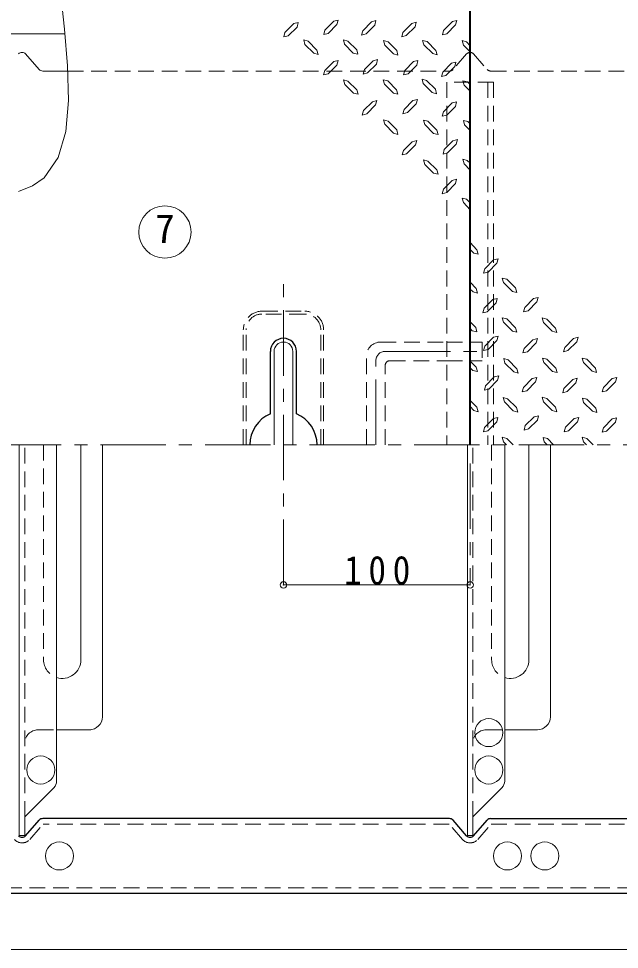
# Model space of a CAD drawing. Units: millimetres at full size, sheet at 1:7; details may follow other scales. Extents: x -1472 to 1363, y -987 to 980.
# Drawn here: x -413.4 to -91.6, y 229.6 to 727.7 of the extents above; entities that cross this region are included whole.
import ezdxf
from ezdxf.enums import TextEntityAlignment as Align

# ---------------------------------------------------------------- set-up
doc = ezdxf.new("R2010")
doc.units = ezdxf.units.MM
doc.header["$LTSCALE"] = 7
doc.header["$PDMODE"] = 32
doc.header["$PDSIZE"] = 3.5
doc.linetypes.add('CHAIN1', pattern=[8, 5, -1, 1, -1])
doc.linetypes.add('DASHED1', pattern=[1.8, 1.2, -0.6])
doc.layers.add('0-0____1', color=4, linetype='Continuous', lineweight=9)
doc.styles.add('ＭＳ ゴシック', font='')
doc.styles.get('ＭＳ ゴシック').set_extended_font_data('MS Gothic')

msp = doc.modelspace()

# ---------------------------------------------------------------- linework, layer by layer
at = {"layer": '0-0____1', "color": 1, "lineweight": 40}
msp.add_line((-171.501, 499.62), (-171.501, 733.62), dxfattribs=at)
at = {"layer": '0-0____1'}
for p, q in [((-270.764, 720.195), (-265.964, 724.995)), ((-268.964, 718.47), (-264.239, 723.195)), ((-265.964, 724.995), (-263.639, 725.595)), ((-263.639, 725.595), (-264.239, 723.195)), ((-247.514, 719.745), (-242.864, 724.47)), ((-228.989, 721.245), (-224.264, 726.045)), ((-227.264, 719.52), (-222.539, 724.245)), ((-207.539, 720.345), (-202.739, 725.145)), ((-205.739, 718.62), (-201.014, 723.345)), ((-202.739, 725.145), (-200.414, 725.745)), ((-200.414, 725.745), (-201.014, 723.345)), ((-185.714, 721.32), (-180.989, 726.12)), ((-183.989, 719.595), (-179.264, 724.32)), ((-180.989, 726.12), (-178.589, 726.72)), ((-178.589, 726.72), (-179.264, 724.32)), ((-270.764, 720.195), (-271.364, 717.87)), ((-268.964, 718.47), (-271.364, 717.87)), ((-249.314, 721.47), (-249.914, 719.145)), ((-247.514, 719.745), (-249.914, 719.145)), ((-228.989, 721.245), (-229.664, 718.92)), ((-227.264, 719.52), (-229.664, 718.92)), ((-207.539, 720.345), (-208.139, 718.02)), ((-205.739, 718.62), (-208.139, 718.02)), ((-185.714, 721.32), (-186.389, 718.995)), ((-183.989, 719.595), (-186.389, 718.995)), ((-258.314, 715.695), (-260.639, 716.295)), ((-260.039, 713.895), (-260.639, 716.295)), ((-260.039, 713.895), (-255.314, 709.17)), ((-258.314, 715.695), (-253.589, 710.895)), ((-238.814, 713.97), (-239.414, 716.37)), ((-237.089, 715.695), (-239.414, 716.37)), ((-238.814, 713.97), (-234.089, 709.245)), ((-237.089, 715.695), (-232.289, 710.97)), ((-215.489, 715.32), (-217.889, 715.92)), ((-217.214, 713.52), (-217.889, 715.92)), ((-217.214, 713.52), (-212.564, 708.87)), ((-215.489, 715.32), (-210.764, 710.595)), ((-196.289, 713.67), (-196.964, 716.07)), ((-194.564, 715.395), (-196.964, 716.07)), ((-196.289, 713.67), (-191.564, 708.945)), ((-194.564, 715.395), (-189.839, 710.67)), ((-173.414, 715.32), (-175.814, 715.92)), ((-175.139, 713.52), (-175.814, 715.92)), ((-175.139, 713.52), (-171.501, 709.882)), ((-173.414, 715.32), (-171.501, 713.134)), ((-409.622, 708.768), (-402.345, 700.471)), ((-231.689, 708.645), (-234.089, 709.245)), ((-232.289, 710.97), (-231.689, 708.645)), ((-210.164, 708.195), (-212.564, 708.87)), ((-210.764, 710.595), (-210.164, 708.195)), ((-189.164, 708.345), (-191.564, 708.945)), ((-189.839, 710.67), (-189.164, 708.345)), ((-249.314, 699.87), (-244.589, 704.67)), ((-247.589, 698.145), (-242.864, 702.87)), ((-244.589, 704.67), (-242.264, 705.27)), ((-242.264, 705.27), (-242.864, 702.87)), ((-228.164, 700.395), (-223.439, 705.12)), ((-226.439, 698.67), (-221.714, 703.395)), ((-223.439, 705.12), (-221.114, 705.795)), ((-221.114, 705.795), (-221.714, 703.395)), ((-206.564, 699.87), (-201.839, 704.67)), ((-204.764, 698.145), (-200.114, 702.87)), ((-201.839, 704.67), (-199.439, 705.27)), ((-199.439, 705.27), (-200.114, 702.87)), ((-186.164, 699.045), (-181.439, 703.77)), ((-387.053, 699.62), (-400.466, 699.62)), ((-249.314, 699.87), (-249.989, 697.545)), ((-247.589, 698.145), (-249.989, 697.545)), ((-228.164, 700.395), (-228.839, 697.995)), ((-226.439, 698.67), (-228.839, 697.995)), ((-206.564, 699.87), (-207.164, 697.545)), ((-204.764, 698.145), (-207.164, 697.545)), ((-186.164, 699.045), (-186.839, 696.645)), ((-184.439, 697.32), (-186.839, 696.645)), ((-184.439, 697.32), (-179.714, 702.045)), ((-236.939, 694.245), (-239.264, 694.92)), ((-238.664, 692.52), (-239.264, 694.92)), ((-238.664, 692.52), (-233.939, 687.795)), ((-236.939, 694.245), (-232.139, 689.52)), ((-215.639, 694.32), (-218.039, 694.995)), ((-217.364, 692.595), (-218.039, 694.995)), ((-217.364, 692.595), (-212.639, 687.87)), ((-215.639, 694.32), (-210.914, 689.595)), ((-194.864, 694.62), (-197.189, 695.295)), ((-196.589, 692.895), (-197.189, 695.295)), ((-196.589, 692.895), (-191.864, 688.17)), ((-194.864, 694.62), (-190.064, 689.895)), ((-172.964, 693.87), (-175.364, 694.47)), ((-174.689, 692.07), (-175.364, 694.47)), ((-172.964, 693.87), (-171.501, 692.407)), ((-231.539, 687.195), (-233.939, 687.795)), ((-232.139, 689.52), (-231.539, 687.195)), ((-210.239, 687.195), (-212.639, 687.87)), ((-210.914, 689.595), (-210.239, 687.195)), ((-189.464, 687.495), (-191.864, 688.17)), ((-190.064, 689.895), (-189.464, 687.495)), ((-174.689, 692.07), (-171.501, 688.882)), ((-206.864, 679.095), (-202.139, 683.82)), ((-185.864, 677.745), (-181.139, 682.545)), ((-181.139, 682.545), (-178.739, 683.145)), ((-178.739, 683.145), (-179.414, 680.745)), ((-228.614, 678.495), (-229.289, 676.095)), ((-226.889, 676.77), (-222.164, 681.495)), ((-206.864, 679.095), (-207.539, 676.695)), ((-205.139, 677.37), (-200.414, 682.095)), ((-185.864, 677.745), (-186.464, 675.42)), ((-184.064, 676.02), (-179.414, 680.745)), ((-226.889, 676.77), (-229.289, 676.095)), ((-217.214, 671.145), (-217.889, 673.545)), ((-215.489, 672.87), (-217.889, 673.545)), ((-215.489, 672.87), (-210.764, 668.145)), ((-205.139, 677.37), (-207.539, 676.695)), ((-194.114, 672.795), (-196.439, 673.395)), ((-195.839, 670.995), (-196.439, 673.395)), ((-194.114, 672.795), (-189.314, 667.995)), ((-184.064, 676.02), (-186.464, 675.42)), ((-174.464, 670.77), (-175.064, 673.17)), ((-172.664, 672.57), (-175.064, 673.17)), ((-172.664, 672.57), (-171.501, 671.407)), ((-217.214, 671.145), (-212.564, 666.42)), ((-210.764, 668.145), (-210.164, 665.745)), ((-195.839, 670.995), (-191.114, 666.27)), ((-189.314, 667.995), (-188.714, 665.67)), ((-174.464, 670.77), (-171.501, 667.807)), ((-210.164, 665.745), (-212.564, 666.42)), ((-188.714, 665.67), (-191.114, 666.27)), ((-180.689, 662.37), (-178.289, 662.97)), ((-178.289, 662.97), (-178.964, 660.57)), ((-207.239, 657.12), (-202.514, 661.845)), ((-205.514, 655.395), (-200.789, 660.12)), ((-185.414, 657.57), (-186.014, 655.245)), ((-185.414, 657.57), (-180.689, 662.37)), ((-183.614, 655.845), (-178.964, 660.57)), ((-207.239, 657.12), (-207.914, 654.72)), ((-205.514, 655.395), (-207.914, 654.72)), ((-183.614, 655.845), (-186.014, 655.245)), ((-194.114, 651.495), (-196.514, 652.095)), ((-195.839, 649.695), (-196.514, 652.095)), ((-195.839, 649.695), (-191.114, 645.045)), ((-194.114, 651.495), (-189.389, 646.77)), ((-174.764, 649.995), (-175.439, 652.395)), ((-173.039, 651.795), (-175.439, 652.395)), ((-174.764, 649.995), (-171.501, 646.602)), ((-173.039, 651.795), (-171.501, 650.257)), ((-188.714, 644.37), (-191.114, 645.045)), ((-189.389, 646.77), (-188.714, 644.37)), ((-185.864, 636.42), (-181.139, 641.145)), ((-184.064, 634.695), (-179.414, 639.42)), ((-181.139, 641.145), (-178.739, 641.82)), ((-178.739, 641.82), (-179.414, 639.42)), ((-185.864, 636.42), (-186.464, 634.02)), ((-184.064, 634.695), (-186.464, 634.02)), ((-175.139, 629.22), (-175.814, 631.62)), ((-173.414, 631.02), (-175.814, 631.62)), ((-175.139, 629.22), (-171.501, 625.437)), ((-173.414, 631.02), (-171.501, 629.107)), ((-167.864, 604.02), (-171.501, 607.803)), ((-169.589, 602.22), (-171.501, 604.132)), ((-167.864, 604.02), (-167.189, 601.62)), ((-169.589, 602.22), (-167.189, 601.62)), ((-158.939, 598.545), (-163.589, 593.82)), ((-158.939, 598.545), (-156.539, 599.22)), ((-157.139, 596.82), (-156.539, 599.22)), ((-164.264, 591.42), (-163.589, 593.82)), ((-157.139, 596.82), (-161.864, 592.095)), ((-161.864, 592.095), (-164.264, 591.42)), ((-154.289, 588.87), (-151.889, 588.195)), ((-153.614, 586.47), (-154.289, 588.87)), ((-147.164, 583.545), (-151.889, 588.195)), ((-168.239, 583.245), (-171.501, 586.638)), ((-169.964, 581.445), (-171.501, 582.982)), ((-168.239, 583.245), (-167.564, 580.845)), ((-148.889, 581.745), (-153.614, 586.47)), ((-147.164, 583.545), (-146.489, 581.145)), ((-169.964, 581.445), (-167.564, 580.845)), ((-159.389, 577.395), (-156.989, 577.995)), ((-157.589, 575.67), (-156.989, 577.995)), ((-148.889, 581.745), (-146.489, 581.145)), ((-137.489, 577.845), (-142.214, 573.12)), ((-137.489, 577.845), (-135.089, 578.52)), ((-135.764, 576.12), (-135.089, 578.52)), ((-159.389, 577.395), (-164.039, 572.67)), ((-157.589, 575.67), (-162.314, 570.87)), ((-135.764, 576.12), (-140.489, 571.395)), ((-164.714, 570.27), (-164.039, 572.67)), ((-162.314, 570.87), (-164.714, 570.27)), ((-168.539, 562.47), (-171.501, 565.432)), ((-154.289, 567.57), (-151.889, 566.97)), ((-153.689, 565.245), (-154.289, 567.57)), ((-148.889, 560.445), (-153.689, 565.245)), ((-147.164, 562.245), (-151.889, 566.97)), ((-132.839, 567.495), (-130.439, 566.82)), ((-132.239, 565.095), (-132.839, 567.495)), ((-127.514, 560.37), (-132.239, 565.095)), ((-125.789, 562.095), (-130.439, 566.82)), ((-170.339, 560.67), (-171.501, 561.832)), ((-170.339, 560.67), (-167.939, 560.07)), ((-168.539, 562.47), (-167.939, 560.07)), ((-148.889, 560.445), (-146.564, 559.845)), ((-147.164, 562.245), (-146.564, 559.845)), ((-127.514, 560.37), (-125.114, 559.695)), ((-125.789, 562.095), (-125.114, 559.695)), ((-158.939, 557.22), (-163.589, 552.495)), ((-157.139, 555.495), (-161.864, 550.695)), ((-158.939, 557.22), (-156.539, 557.82)), ((-157.139, 555.495), (-156.539, 557.82)), ((-137.864, 555.87), (-142.589, 551.145)), ((-136.139, 554.145), (-140.864, 549.42)), ((-137.864, 555.87), (-135.464, 556.545)), ((-136.139, 554.145), (-135.464, 556.545)), ((-116.114, 556.47), (-120.839, 551.745)), ((-116.114, 556.47), (-113.714, 557.145)), ((-114.389, 554.745), (-113.714, 557.145)), ((-164.264, 550.095), (-163.589, 552.495)), ((-161.864, 550.695), (-164.264, 550.095)), ((-168.314, 541.17), (-171.501, 544.357)), ((-153.539, 545.745), (-151.139, 545.07)), ((-152.939, 543.345), (-153.539, 545.745)), ((-148.139, 538.62), (-152.939, 543.345)), ((-146.414, 540.345), (-151.139, 545.07)), ((-132.764, 546.045), (-130.364, 545.37)), ((-132.089, 543.645), (-132.764, 546.045)), ((-127.364, 538.92), (-132.089, 543.645)), ((-125.639, 540.645), (-130.364, 545.37)), ((-111.464, 546.045), (-109.064, 545.445)), ((-110.864, 543.72), (-111.464, 546.045)), ((-106.064, 538.995), (-110.864, 543.72)), ((-104.339, 540.72), (-109.064, 545.445)), ((-170.039, 539.37), (-171.501, 540.832)), ((-170.039, 539.37), (-167.639, 538.77)), ((-168.314, 541.17), (-167.639, 538.77)), ((-148.139, 538.62), (-145.814, 537.945)), ((-146.414, 540.345), (-145.814, 537.945)), ((-127.364, 538.92), (-124.964, 538.245)), ((-125.639, 540.645), (-124.964, 538.245)), ((-106.064, 538.995), (-103.739, 538.32)), ((-104.339, 540.72), (-103.739, 538.32)), ((-158.564, 535.92), (-163.289, 531.195)), ((-156.839, 534.195), (-161.564, 529.47)), ((-158.564, 535.92), (-156.164, 536.595)), ((-156.839, 534.195), (-156.164, 536.595)), ((-138.239, 535.095), (-142.889, 530.37)), ((-136.439, 533.37), (-141.164, 528.57)), ((-138.239, 535.095), (-135.839, 535.695)), ((-136.439, 533.37), (-135.839, 535.695)), ((-116.564, 534.57), (-121.289, 529.845)), ((-116.564, 534.57), (-114.164, 535.245)), ((-114.839, 532.845), (-114.164, 535.245)), ((-95.414, 535.095), (-100.139, 530.37)), ((-93.689, 533.37), (-98.414, 528.57)), ((-95.414, 535.095), (-93.014, 535.695)), ((-93.689, 533.37), (-93.014, 535.695)), ((-143.564, 527.97), (-142.889, 530.37)), ((-141.164, 528.57), (-143.564, 527.97)), ((-121.889, 527.445), (-121.289, 529.845)), ((-119.564, 528.12), (-121.889, 527.445)), ((-114.839, 532.845), (-119.564, 528.12)), ((-100.739, 527.97), (-100.139, 530.37)), ((-98.414, 528.57), (-100.739, 527.97)), ((-167.864, 519.72), (-171.501, 523.357)), ((-153.839, 524.895), (-151.439, 524.295)), ((-153.164, 522.57), (-153.839, 524.895)), ((-146.714, 519.57), (-151.439, 524.295)), ((-132.839, 525.045), (-130.439, 524.37)), ((-132.239, 522.645), (-132.839, 525.045)), ((-125.789, 519.72), (-130.439, 524.37)), ((-111.314, 524.595), (-108.914, 523.995)), ((-110.714, 522.27), (-111.314, 524.595)), ((-104.189, 519.27), (-108.914, 523.995)), ((-169.589, 517.92), (-171.501, 520.106)), ((-167.864, 519.72), (-167.189, 517.32)), ((-148.439, 517.845), (-153.164, 522.57)), ((-146.714, 519.57), (-146.039, 517.17)), ((-127.514, 517.92), (-132.239, 522.645)), ((-125.789, 519.72), (-125.114, 517.32)), ((-105.914, 517.545), (-110.714, 522.27)), ((-104.189, 519.27), (-103.589, 516.87)), ((-169.589, 517.92), (-167.189, 517.32)), ((-159.014, 513.645), (-163.739, 508.92)), ((-159.014, 513.645), (-156.614, 514.245)), ((-157.289, 511.92), (-156.614, 514.245)), ((-148.439, 517.845), (-146.039, 517.17)), ((-137.264, 514.62), (-141.989, 509.895)), ((-137.264, 514.62), (-134.864, 515.22)), ((-135.464, 512.895), (-134.864, 515.22)), ((-127.514, 517.92), (-125.114, 517.32)), ((-115.739, 513.72), (-120.464, 508.995)), ((-115.739, 513.72), (-113.339, 514.32)), ((-114.014, 511.995), (-113.339, 514.32)), ((-105.914, 517.545), (-103.589, 516.87)), ((-95.489, 513.495), (-100.139, 508.77)), ((-95.489, 513.495), (-93.089, 514.095)), ((-93.689, 511.77), (-93.089, 514.095)), ((-164.414, 506.52), (-163.739, 508.92)), ((-157.289, 511.92), (-162.014, 507.12)), ((-142.589, 507.495), (-141.989, 509.895)), ((-140.264, 508.095), (-142.589, 507.495)), ((-135.464, 512.895), (-140.264, 508.095)), ((-114.014, 511.995), (-118.739, 507.195)), ((-162.014, 507.12), (-164.414, 506.52)), ((-154.289, 503.67), (-151.889, 502.995)), ((-153.614, 501.27), (-154.289, 503.67)), ((-132.389, 503.52), (-129.989, 502.92)), ((-131.789, 501.195), (-132.389, 503.52)), ((-111.464, 503.67), (-109.064, 502.995)), ((-110.864, 501.27), (-111.464, 503.67)), ((-380.001, 499.62), (-380.001, 384.62)), ((-368.501, 499.62), (-368.501, 354.12)), ((-151.964, 499.62), (-153.614, 501.27)), ((-148.514, 499.62), (-151.889, 502.995)), ((-140.001, 499.62), (-140.001, 384.62)), ((-130.214, 499.62), (-131.789, 501.195)), ((-126.816, 499.62), (-129.989, 502.92)), ((-128.501, 499.62), (-128.501, 354.12)), ((-109.214, 499.62), (-110.864, 501.27)), ((-105.689, 499.62), (-109.064, 502.995)), ((-171.501, 424.62), (-271.501, 424.62)), ((-374.686, 347.12), (-393.001, 347.12)), ((-135.501, 347.12), (-153.001, 347.12))]:
    msp.add_line(p, q, dxfattribs=at)
at = {"layer": '0-0____1', "linetype": 'DASHED1'}
for p, q in [((-173.381, 708.768), (-180.657, 700.471)), ((-169.622, 708.768), (-162.345, 700.471)), ((-387.053, 699.62), (-182.537, 699.62)), ((-160.466, 699.62), (57.463, 699.62)), ((-162.001, 693.62), (-162.001, 499.62)), ((-184.001, 554.62), (-165.001, 554.62)), ((-165.001, 554.62), (-165.001, 544.62)), ((-184.001, 544.62), (-165.001, 544.62)), ((-410.001, 300.62), (-410.001, 499.62)), ((-400.001, 499.62), (-400.001, 384.62)), ((-170.001, 300.62), (-170.001, 499.62)), ((-160.001, 499.62), (-160.001, 384.62)), ((-403.001, 347.12), (-393.001, 347.12)), ((-163.001, 347.12), (-153.001, 347.12))]:
    msp.add_line(p, q, dxfattribs=at)
at = {"layer": '0-0____1', "color": 7, "linetype": 'DASHED1', "lineweight": 18}
for p, q in [((-159.001, 693.62), (-184.001, 693.62)), ((-184.001, 693.62), (-184.001, 499.62)), ((-159.001, 693.62), (-159.001, 499.62)), ((-283.001, 571.12), (-260.001, 571.12)), ((-260.001, 569.62), (-283.001, 569.62)), ((-293.001, 499.62), (-293.001, 561.12)), ((-291.501, 499.62), (-291.501, 561.12)), ((-251.501, 499.62), (-251.501, 561.12)), ((-250.001, 499.62), (-250.001, 561.12)), ((-219.501, 554.62), (-184.001, 554.62)), ((-227.001, 499.62), (-227.001, 547.12)), ((-214.501, 544.62), (-184.001, 544.62)), ((-217.001, 499.62), (-217.001, 542.12)), ((-407.366, 288.493), (-400.239, 296.62)), ((-182.763, 296.62), (-400.239, 296.62)), ((-175.636, 288.493), (-182.763, 296.62)), ((-596.501, 262.62), (253.499, 262.62))]:
    msp.add_line(p, q, dxfattribs=at)
at = {"layer": '0-0____1', "linetype": 'CHAIN1'}
for p, q in [((-271.501, 424.62), (-271.501, 586.12)), ((-217.001, 549.62), (-165.001, 549.62)), ((-222.001, 499.62), (-222.001, 544.62)), ((-761.501, 499.62), (523.499, 499.62)), ((-171.501, 489.62), (-171.501, 424.62))]:
    msp.add_line(p, q, dxfattribs=at)
at = {"layer": '0-0____1', "color": 5, "lineweight": 25}
for p, q in [((-278.501, 516.203), (-278.501, 549.62)), ((-264.501, 516.203), (-264.501, 549.62)), ((-182.537, 299.62), (-400.466, 299.62)), ((-160.466, 299.62), (57.463, 299.62)), ((-409.622, 290.471), (-402.345, 298.768)), ((-173.381, 290.471), (-180.657, 298.768)), ((-169.622, 290.471), (-162.345, 298.768)), ((-596.501, 259.62), (253.499, 259.62))]:
    msp.add_line(p, q, dxfattribs=at)
at = {"layer": '0-0____1', "color": 7, "lineweight": 18}
for p, q in [((-276.501, 499.62), (-276.501, 549.62)), ((-266.501, 499.62), (-266.501, 549.62)), ((-413.001, 290.62), (-413.001, 499.62)), ((-393.001, 499.62), (-393.001, 319.691)), ((-173.001, 290.62), (-173.001, 499.62)), ((-153.001, 499.62), (-153.001, 319.691)), ((-394.466, 316.155), (-410.001, 300.62)), ((-154.466, 316.155), (-170.001, 300.62)), ((-410.001, 300.62), (-410.001, 290.62)), ((-170.001, 300.62), (-170.001, 290.62)), ((-413.001, 290.62), (-410.001, 290.62)), ((-173.001, 290.62), (-170.001, 290.62)), ((-626.501, 229.62), (283.499, 229.62))]:
    msp.add_line(p, q, dxfattribs=at)
msp.add_lwpolyline([(-389.959, 733.62), (-388.763, 722.012), (-387.123, 702.409), (-386.656, 683.942), (-388.104, 667.333), (-392.208, 653.3), (-399.711, 642.563), (-405.913, 638.13), (-413.43, 635.148)], dxfattribs=at)
at = {"layer": '0-0____1'}
for points in [[(-249.314, 721.47), (-244.589, 726.27), (-242.189, 726.87), (-242.864, 724.47)], [(-224.264, 726.045), (-221.939, 726.645), (-222.539, 724.245)], [(-591.501, 565.682), (-591.501, 719.62), (-388.563, 719.62)], [(-253.589, 710.895), (-252.914, 708.57), (-255.314, 709.17)], [(-181.439, 703.77), (-179.114, 704.445), (-179.714, 702.045)], [(-228.614, 678.495), (-223.889, 683.22), (-221.564, 683.895), (-222.164, 681.495)], [(-202.139, 683.82), (-199.739, 684.42), (-200.414, 682.095)], [(-202.514, 661.845), (-200.114, 662.445), (-200.789, 660.12)], [(-140.489, 571.395), (-142.889, 570.795), (-142.214, 573.12)], [(-114.389, 554.745), (-119.114, 550.02), (-121.439, 549.345), (-120.839, 551.745)], [(-140.864, 549.42), (-143.264, 548.82), (-142.589, 551.145)], [(-161.564, 529.47), (-163.889, 528.795), (-163.289, 531.195)], [(-118.739, 507.195), (-121.064, 506.595), (-120.464, 508.995)], [(-93.689, 511.77), (-98.414, 506.97), (-100.814, 506.37), (-100.139, 508.77)]]:
    msp.add_lwpolyline(points, dxfattribs=at)
at = {"layer": '0-0____1', "color": 7, "linetype": 'DASHED1', "lineweight": 18}
msp.add_lwpolyline([(-167.366, 288.493), (-160.239, 296.62), (57.237, 296.62)], dxfattribs=at)
at = {"layer": '0-0____1', "color": 7, "lineweight": 18}
msp.add_circle((-334.999, 613.502), 14, dxfattribs=at)
at = {"layer": '0-0____1'}
for centre in [(-161.501, 345.62), (-401.501, 325.62), (-161.501, 325.62), (-391.501, 279.62), (-151.501, 279.62), (-131.501, 279.62)]:
    msp.add_circle(centre, 7.5, dxfattribs=at)
for centre, radius, start, end in [((-411.501, 707.12), 2.5, 41.25117, 138.74883), ((-400.466, 702.12), 2.5, 221.25117, 270), ((-390.001, 384.62), 10, 252.5424, 0), ((-150.001, 384.62), 10, 252.5424, 0), ((-375.501, 354.12), 7, 270, 0), ((-135.501, 354.12), 7, 270, 0)]:
    msp.add_arc(centre, radius, start, end, dxfattribs=at)
at = {"layer": '0-0____1', "linetype": 'DASHED1'}
for centre, radius, start, end in [((-171.501, 707.12), 2.5, 41.25117, 138.74883), ((-182.537, 702.12), 2.5, 270, 318.74883), ((-160.466, 702.12), 2.5, 221.25117, 270), ((-390.001, 384.62), 10, 180, 252.5424), ((-150.001, 384.62), 10, 180, 252.5424), ((-403.001, 340.12), 7, 90, 180), ((-163.001, 340.12), 7, 90, 180)]:
    msp.add_arc(centre, radius, start, end, dxfattribs=at)
at = {"layer": '0-0____1', "color": 7, "linetype": 'DASHED1', "lineweight": 18}
for centre, radius, start, end in [((-283.001, 561.12), 10, 90, 180), ((-283.001, 561.12), 8.5, 90, 180), ((-260.001, 561.12), 10, 0, 90), ((-260.001, 561.12), 8.5, 0, 90), ((-219.501, 547.12), 7.5, 90, 180), ((-214.501, 542.12), 2.5, 90, 180), ((-411.501, 292.12), 5.5, 221.25117, 318.74883), ((-171.501, 292.12), 5.5, 221.25117, 318.74883)]:
    msp.add_arc(centre, radius, start, end, dxfattribs=at)
at = {"layer": '0-0____1', "color": 5, "lineweight": 25}
for centre, radius, start, end in [((-271.501, 549.62), 7, 0, 180), ((-271.501, 499.62), 18, 112.88538, 180), ((-271.501, 499.62), 18, 0, 67.11462), ((-400.466, 297.12), 2.5, 90, 138.74883), ((-182.537, 297.12), 2.5, 41.25117, 90), ((-160.466, 297.12), 2.5, 90, 138.74883), ((-411.501, 292.12), 2.5, 221.25117, 318.74883), ((-171.501, 292.12), 2.5, 221.25117, 318.74883)]:
    msp.add_arc(centre, radius, start, end, dxfattribs=at)
at = {"layer": '0-0____1', "color": 7, "lineweight": 18}
for centre, start, end in [((-271.501, 549.62), 0, 180), ((-398.001, 319.691), 315, 0), ((-158.001, 319.691), 315, 0)]:
    msp.add_arc(centre, 5, start, end, dxfattribs=at)
at = {"layer": '0-0____1', "linetype": 'CHAIN1'}
msp.add_arc((-217.001, 544.62), 5, 90, 180, dxfattribs=at)
at = {"layer": '0-0____1'}
for p in [(-271.501, 424.62), (-171.501, 424.62)]:
    msp.add_point(p, dxfattribs=at)

# ---------------------------------------------------------------- texts
at = {"layer": '0-0____1', "color": 7, "style": 'ＭＳ ゴシック'}
msp.add_text('7', height=15.4, dxfattribs=at).set_placement((-340.249, 603.002), align=Align.BOTTOM_LEFT)
at = {"layer": '0-0____1', "color": 7, "insert": (-239.001, 424.62), "char_height": 15.4, "attachment_point": 7, "style": 'ＭＳ ゴシック'}
msp.add_mtext('\\T1.38;\\W0.9;100', dxfattribs=at)

doc.saveas('drawing.dxf')
